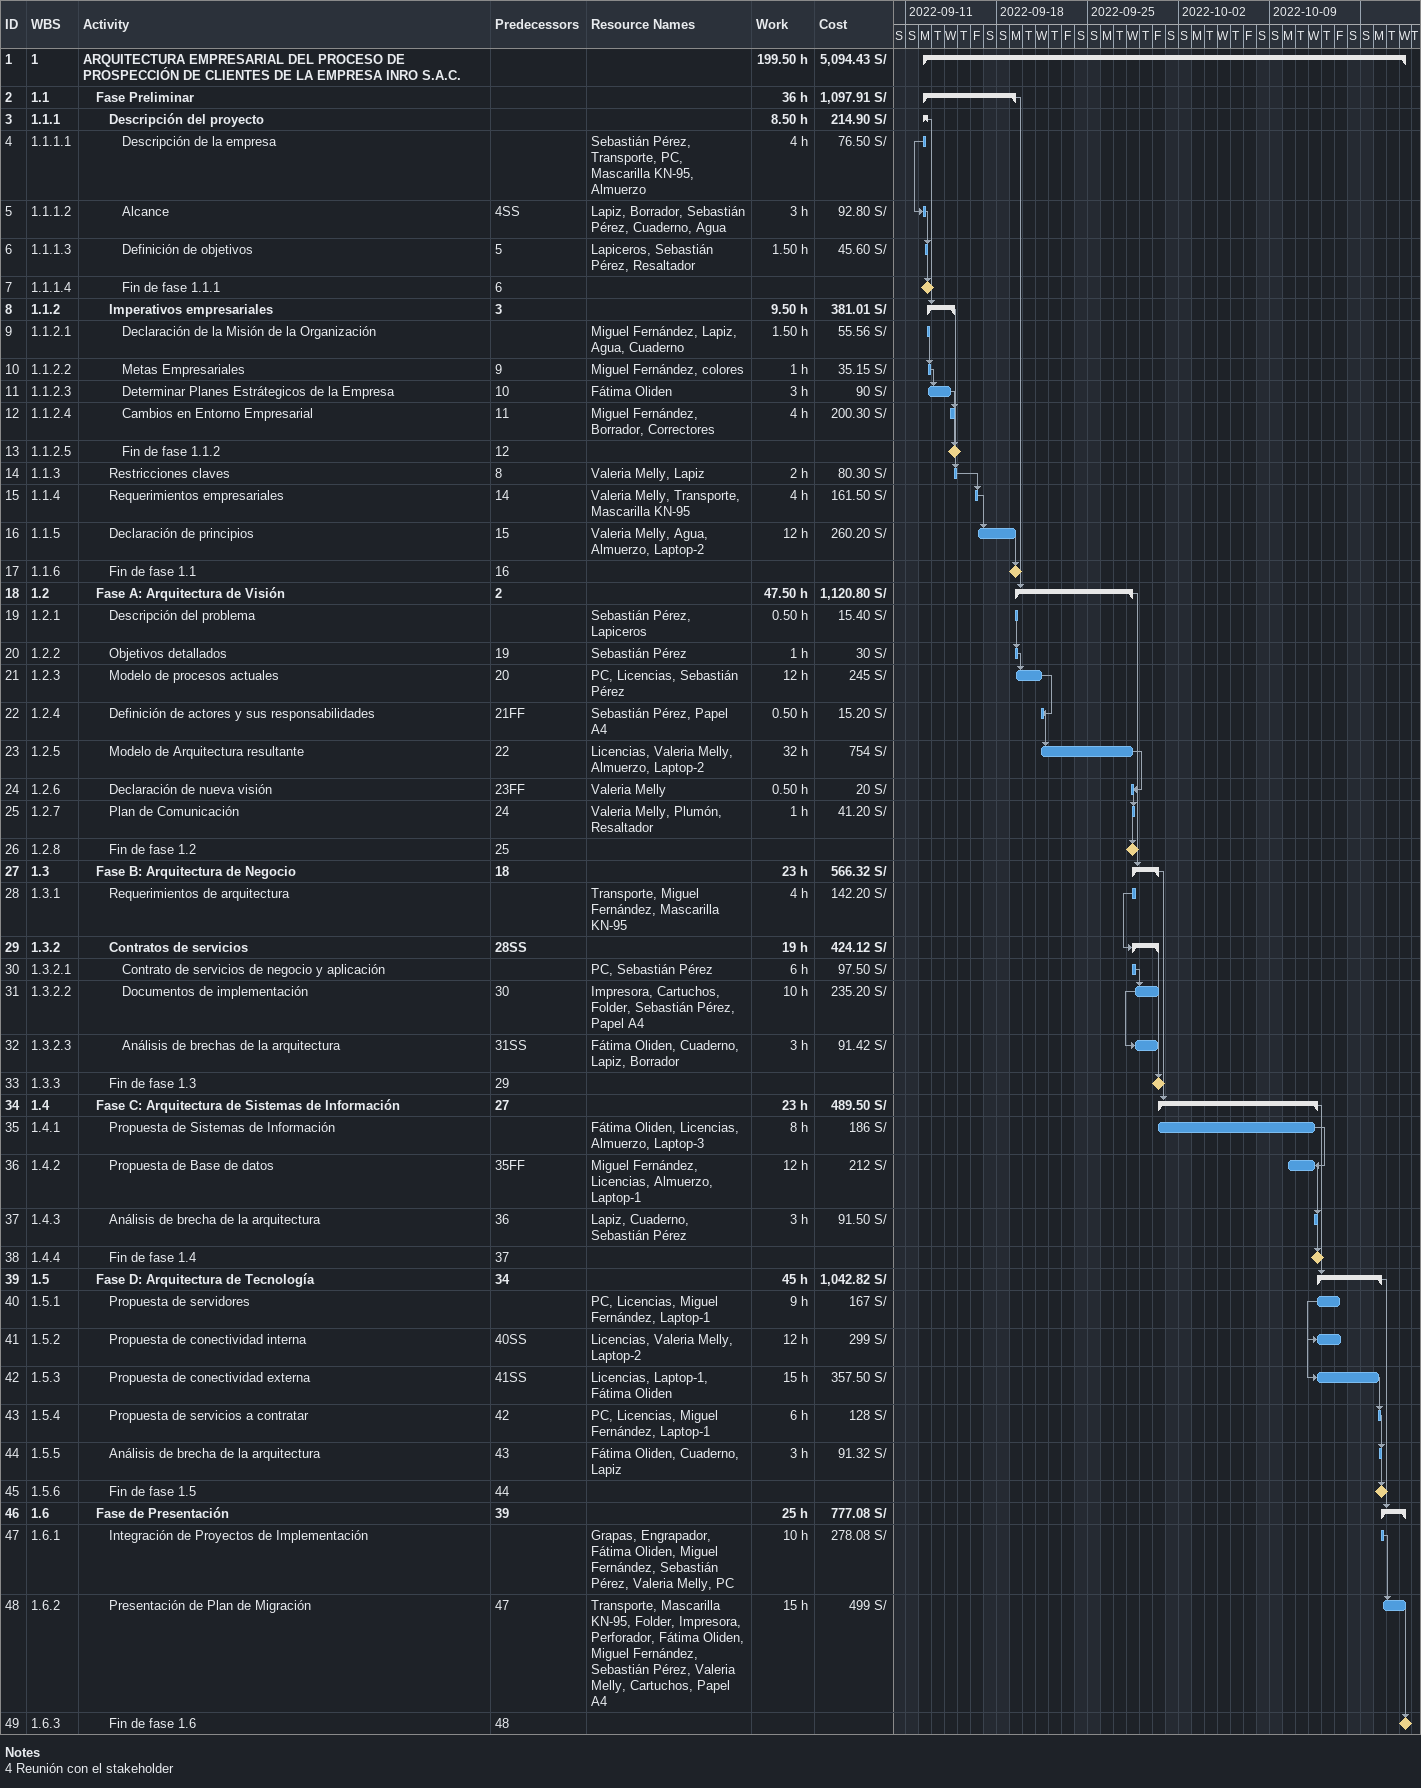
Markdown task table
| ID | WBS | Task | Start | Finish | Predecessors | Resources | Work (h) | Cost (S/) |
|---|---|---|---|---|---|---|---|---|
| 1 | 1 | **ARQUITECTURA EMPRESARIAL DEL PROCESO DE PROSPECCIÓN DE CLIENTES DE LA EMPRESA INRO S.A.C.** | 2022-09-12 | 2022-10-19 |  |  | 199.50 | 5094.43 |
| 2 | 1.1 | **Fase Preliminar** | 2022-09-12 | 2022-09-19 |  |  | 36 | 1097.91 |
| 3 | 1.1.1 | **Descripción del proyecto** | 2022-09-12 | 2022-09-12 |  |  | 8.50 | 214.90 |
| 4 | 1.1.1.1 | Descripción de la empresa | 2022-09-12 | 2022-09-12 |  | Sebastián Pérez, Transporte, PC, Mascarilla KN-95, Almuerzo | 4 | 76.50 |
| 5 | 1.1.1.2 | Alcance | 2022-09-12 | 2022-09-12 | 4SS | Lapiz, Borrador, Sebastián Pérez, Cuaderno, Agua | 3 | 92.80 |
| 6 | 1.1.1.3 | Definición de objetivos | 2022-09-12 | 2022-09-12 | 5 | Lapiceros, Sebastián Pérez, Resaltador | 1.50 | 45.60 |
| 7 | 1.1.1.4 | Fin de fase 1.1.1 (milestone) | 2022-09-12 | 2022-09-12 | 6 |  |  |  |
| 8 | 1.1.2 | **Imperativos empresariales** | 2022-09-12 | 2022-09-14 | 3 |  | 9.50 | 381.01 |
| 9 | 1.1.2.1 | Declaración de la Misión de la Organización | 2022-09-12 | 2022-09-12 |  | Miguel Fernández, Lapiz, Agua, Cuaderno | 1.50 | 55.56 |
| 10 | 1.1.2.2 | Metas Empresariales | 2022-09-12 | 2022-09-12 | 9 | Miguel Fernández, colores | 1 | 35.15 |
| 11 | 1.1.2.3 | Determinar Planes Estrátegicos de la Empresa | 2022-09-12 | 2022-09-14 | 10 | Fátima Oliden | 3 | 90 |
| 12 | 1.1.2.4 | Cambios en Entorno Empresarial | 2022-09-14 | 2022-09-14 | 11 | Miguel Fernández, Borrador, Correctores | 4 | 200.30 |
| 13 | 1.1.2.5 | Fin de fase 1.1.2 (milestone) | 2022-09-14 | 2022-09-14 | 12 |  |  |  |
| 14 | 1.1.3 | Restricciones claves | 2022-09-14 | 2022-09-14 | 8 | Valeria Melly, Lapiz | 2 | 80.30 |
| 15 | 1.1.4 | Requerimientos empresariales | 2022-09-16 | 2022-09-16 | 14 | Valeria Melly, Transporte, Mascarilla KN-95 | 4 | 161.50 |
| 16 | 1.1.5 | Declaración de principios | 2022-09-16 | 2022-09-19 | 15 | Valeria Melly, Agua, Almuerzo, Laptop-2 | 12 | 260.20 |
| 17 | 1.1.6 | Fin de fase 1.1 (milestone) | 2022-09-19 | 2022-09-19 | 16 |  |  |  |
| 18 | 1.2 | **Fase A: Arquitectura de Visión** | 2022-09-19 | 2022-09-28 | 2 |  | 47.50 | 1120.80 |
| 19 | 1.2.1 | Descripción del problema | 2022-09-19 | 2022-09-19 |  | Sebastián Pérez, Lapiceros | 0.50 | 15.40 |
| 20 | 1.2.2 | Objetivos detallados | 2022-09-19 | 2022-09-19 | 19 | Sebastián Pérez | 1 | 30 |
| 21 | 1.2.3 | Modelo de procesos actuales | 2022-09-19 | 2022-09-21 | 20 | PC, Licencias, Sebastián Pérez | 12 | 245 |
| 22 | 1.2.4 | Definición de actores y sus responsabilidades | 2022-09-21 | 2022-09-21 | 21FF | Sebastián Pérez, Papel A4 | 0.50 | 15.20 |
| 23 | 1.2.5 | Modelo de Arquitectura resultante | 2022-09-21 | 2022-09-28 | 22 | Licencias, Valeria Melly, Almuerzo, Laptop-2 | 32 | 754 |
| 24 | 1.2.6 | Declaración de nueva visión | 2022-09-28 | 2022-09-28 | 23FF | Valeria Melly | 0.50 | 20 |
| 25 | 1.2.7 | Plan de Comunicación | 2022-09-28 | 2022-09-28 | 24 | Valeria Melly, Plumón, Resaltador | 1 | 41.20 |
| 26 | 1.2.8 | Fin de fase 1.2 (milestone) | 2022-09-28 | 2022-09-28 | 25 |  |  |  |
| 27 | 1.3 | **Fase B: Arquitectura de Negocio** | 2022-09-28 | 2022-09-30 | 18 |  | 23 | 566.32 |
| 28 | 1.3.1 | Requerimientos de arquitectura | 2022-09-28 | 2022-09-28 |  | Transporte, Miguel Fernández, Mascarilla KN-95 | 4 | 142.20 |
| 29 | 1.3.2 | **Contratos de servicios** | 2022-09-28 | 2022-09-30 | 28SS |  | 19 | 424.12 |
| 30 | 1.3.2.1 | Contrato de servicios de negocio y aplicación | 2022-09-28 | 2022-09-28 |  | PC, Sebastián Pérez | 6 | 97.50 |
| 31 | 1.3.2.2 | Documentos de implementación | 2022-09-28 | 2022-09-30 | 30 | Impresora, Cartuchos, Folder, Sebastián Pérez, Papel A4 | 10 | 235.20 |
| 32 | 1.3.2.3 | Análisis de brechas de la arquitectura | 2022-09-28 | 2022-09-30 | 31SS | Fátima Oliden, Cuaderno, Lapiz, Borrador | 3 | 91.42 |
| 33 | 1.3.3 | Fin de fase 1.3 (milestone) | 2022-09-30 | 2022-09-30 | 29 |  |  |  |
| 34 | 1.4 | **Fase C: Arquitectura de Sistemas de Información** | 2022-09-30 | 2022-10-12 | 27 |  | 23 | 489.50 |
| 35 | 1.4.1 | Propuesta de Sistemas de Información | 2022-09-30 | 2022-10-12 |  | Fátima Oliden, Licencias, Almuerzo, Laptop-3 | 8 | 186 |
| 36 | 1.4.2 | Propuesta de Base de datos | 2022-10-10 | 2022-10-12 | 35FF | Miguel Fernández, Licencias, Almuerzo, Laptop-1 | 12 | 212 |
| 37 | 1.4.3 | Análisis de brecha de la arquitectura | 2022-10-12 | 2022-10-12 | 36 | Lapiz, Cuaderno, Sebastián Pérez | 3 | 91.50 |
| 38 | 1.4.4 | Fin de fase 1.4 (milestone) | 2022-10-12 | 2022-10-12 | 37 |  |  |  |
| 39 | 1.5 | **Fase D: Arquitectura de Tecnología** | 2022-10-12 | 2022-10-17 | 34 |  | 45 | 1042.82 |
| 40 | 1.5.1 | Propuesta de servidores | 2022-10-12 | 2022-10-14 |  | PC, Licencias, Miguel Fernández, Laptop-1 | 9 | 167 |
| 41 | 1.5.2 | Propuesta de conectividad interna | 2022-10-12 | 2022-10-14 | 40SS | Licencias, Valeria Melly, Laptop-2 | 12 | 299 |
| 42 | 1.5.3 | Propuesta de conectividad externa | 2022-10-12 | 2022-10-17 | 41SS | Licencias, Laptop-1, Fátima Oliden | 15 | 357.50 |
| 43 | 1.5.4 | Propuesta de servicios a contratar | 2022-10-17 | 2022-10-17 | 42 | PC, Licencias, Miguel Fernández, Laptop-1 | 6 | 128 |
| 44 | 1.5.5 | Análisis de brecha de la arquitectura | 2022-10-17 | 2022-10-17 | 43 | Fátima Oliden, Cuaderno, Lapiz | 3 | 91.32 |
| 45 | 1.5.6 | Fin de fase 1.5 (milestone) | 2022-10-17 | 2022-10-17 | 44 |  |  |  |
| 46 | 1.6 | **Fase de Presentación** | 2022-10-17 | 2022-10-19 | 39 |  | 25 | 777.08 |
| 47 | 1.6.1 | Integración de Proyectos de Implementación | 2022-10-17 | 2022-10-17 |  | Grapas, Engrapador, Fátima Oliden, Miguel Fernández, Sebastián Pérez, Valeria Melly, PC | 10 | 278.08 |
| 48 | 1.6.2 | Presentación de Plan de Migración | 2022-10-17 | 2022-10-19 | 47 | Transporte, Mascarilla KN-95, Folder, Impresora, Perforador, Fátima Oliden, Miguel Fernández, Sebastián Pérez, Valeria Melly, Cartuchos, Papel A4 | 15 | 499 |
| 49 | 1.6.3 | Fin de fase 1.6 (milestone) | 2022-10-19 | 2022-10-19 | 48 |  |  |  |

Notes
- 4: Reunión con el stakeholder
